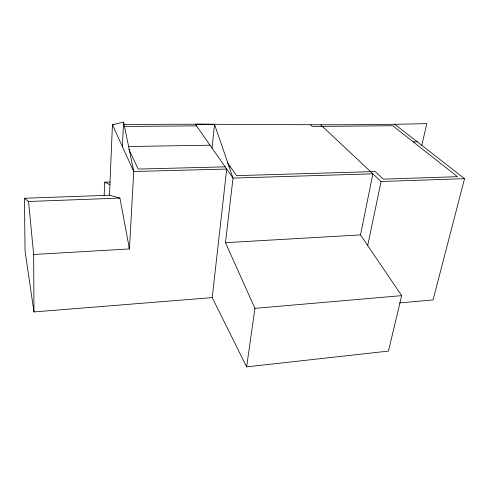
<?xml version="1.0" encoding="UTF-8"?>
<svg xmlns="http://www.w3.org/2000/svg" width="489" height="489" viewBox="0 0 489 489"><rect width="100%" height="100%" fill="white"/><g stroke="black" fill="none" stroke-linecap="round" stroke-linejoin="round"><path stroke-width="0.73" d="M104.145 195.814L104.664 182.201L109.976 182.042M128.937 247.63L129.426 248.944L119.927 198.088L109.493 195.215L112.427 124.744L123.589 122.134L133.754 171.511L129.426 248.944L33.655 254.5L33.979 311.939L212.22 297.599L246.627 366.866L388.462 351.096L401.671 295.656L360.509 234.891L372.887 173.827L233.033 178.088L195.288 124.12L214.524 124.347L233.033 178.088L225.466 242.685L254.94 308.351L246.627 366.866M122.409 146.633L123.589 122.134M212.085 148.136L214.524 124.347M212.22 297.599L226.707 169.041L133.754 171.511L112.427 124.744L113.949 124.732M367.71 245.521L381.072 181.511L320.735 124.836M421.811 145.355L426.793 123.589C325.815 126.327 224.818 123.161 123.833 124.658M394.709 124.224L464.55 178.668L433.058 299.916L399.586 302.917M254.94 308.351L401.671 295.656M225.466 242.685L360.509 234.891M33.979 311.939L25.043 250.93L24.45 198.265L28.558 201.486L119.927 198.088M24.45 198.265L109.493 195.215M381.072 181.511L464.55 178.668M225.172 166.847L138.185 169.072L128.876 149.279M228.797 166.749L230.246 166.712M128.35 146.535L210.025 145.196M413.217 141.865L417.251 141.798M124.243 126.449L196.499 125.856M104.664 182.201L109.933 184.597M310.656 124.915L312.251 126.462L392.722 125.746L457.484 176.682L383.358 179.133L375.191 171.547L236.603 175.637L227.605 163.014M28.558 201.486L33.655 254.5"/></g></svg>
